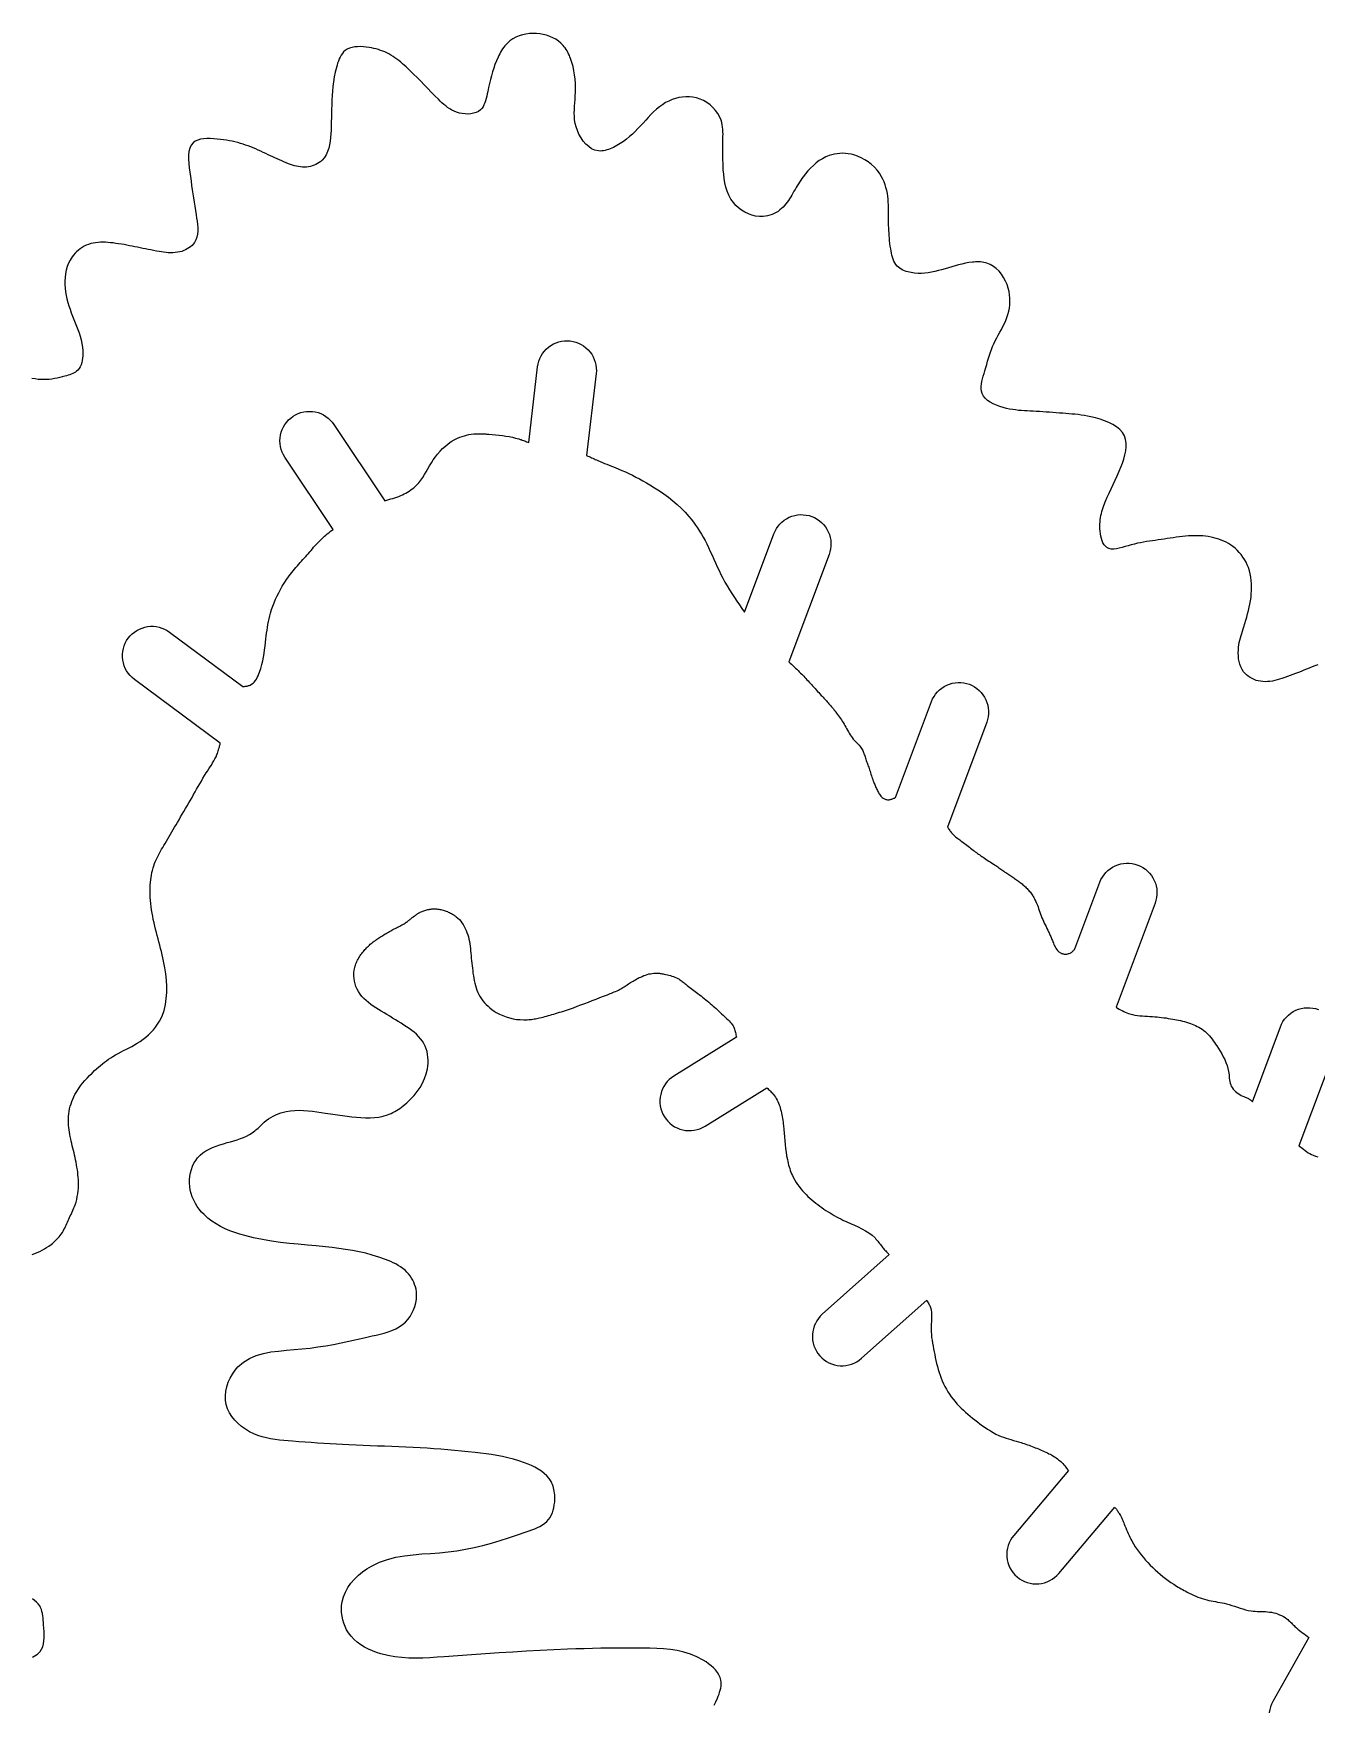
# Model space of a CAD drawing. Extents: x 0 to 940, y 0 to 559.
# Drawn here: x 697.2 to 827.8, y 191.8 to 361.9 of the extents above; entities that cross this region are included whole.
import ezdxf

# ---------------------------------------------------------------- set-up
doc = ezdxf.new("R2010")
doc.units = 0
doc.layers.add('CK_LEVEL_1', color=1, linetype='CONTINUOUS')

msp = doc.modelspace()

# ---------------------------------------------------------------- linework, layer by layer
at = {"layer": 'CK_LEVEL_1'}
for points in [[(827.93, 297.63), (827.64, 297.52), (827.35, 297.4), (827.06, 297.29), (826.77, 297.17), (826.5, 297.06), (826.22, 296.95), (825.95, 296.84), (825.67, 296.73), (825.4, 296.62), (825.12, 296.52), (824.84, 296.42), (824.56, 296.32), (824.27, 296.23), (824.03, 296.15), (823.79, 296.09), (823.55, 296.02), (823.31, 295.97), (823.06, 295.93), (822.81, 295.91), (822.57, 295.9), (822.32, 295.91), (822.08, 295.94), (821.86, 295.98), (821.65, 296.04), (821.44, 296.12), (821.23, 296.22), (821.04, 296.33), (820.85, 296.45), (820.68, 296.59), (820.53, 296.74), (820.38, 296.91), (820.22, 297.15), (820.1, 297.4), (819.99, 297.67), (819.92, 297.95), (819.87, 298.24), (819.84, 298.54), (819.83, 298.83), (819.84, 299.13), (819.87, 299.43), (819.9, 299.67), (819.94, 299.9), (819.99, 300.13), (820.05, 300.36), (820.11, 300.59), (820.18, 300.82), (820.25, 301.04), (820.32, 301.27), (820.39, 301.49), (820.49, 301.82), (820.59, 302.15), (820.69, 302.48), (820.78, 302.81), (820.87, 303.14), (820.95, 303.48), (821.02, 303.81), (821.08, 304.15), (821.13, 304.5), (821.16, 304.84), (821.18, 305.18), (821.19, 305.52), (821.18, 305.86), (821.16, 306.2), (821.12, 306.54), (821.05, 306.87), (820.97, 307.2), (820.86, 307.52), (820.75, 307.8), (820.62, 308.07), (820.47, 308.34), (820.31, 308.59), (820.13, 308.84), (819.94, 309.07), (819.73, 309.29), (819.51, 309.49), (819.27, 309.68), (819.05, 309.83), (818.83, 309.98), (818.59, 310.1), (818.35, 310.22), (818.1, 310.32), (817.85, 310.41), (817.59, 310.49), (817.33, 310.56), (817.07, 310.62), (816.78, 310.67), (816.49, 310.71), (816.21, 310.74), (815.92, 310.76), (815.63, 310.76), (815.34, 310.76), (815.05, 310.75), (814.75, 310.74), (814.46, 310.72), (814.15, 310.69), (813.84, 310.65), (813.52, 310.61), (813.21, 310.56), (812.9, 310.52), (812.59, 310.47), (812.28, 310.42), (811.98, 310.37), (811.68, 310.33), (811.38, 310.29), (811.09, 310.24), (810.79, 310.2), (810.49, 310.16), (810.19, 310.11), (809.89, 310.05), (809.58, 309.99), (809.26, 309.91), (808.93, 309.82), (808.63, 309.74), (808.32, 309.65), (808.02, 309.56), (807.72, 309.48), (807.42, 309.43), (807.15, 309.4), (806.89, 309.41), (806.65, 309.47), (806.44, 309.57), (806.3, 309.69), (806.17, 309.85), (806.06, 310.04), (805.97, 310.25), (805.9, 310.48), (805.84, 310.72), (805.8, 310.97), (805.77, 311.22), (805.75, 311.47), (805.74, 311.7), (805.75, 311.94), (805.76, 312.16), (805.79, 312.38), (805.82, 312.6), (805.85, 312.81), (805.9, 313.01), (805.95, 313.22), (806.01, 313.42), (806.15, 313.85), (806.31, 314.27), (806.49, 314.69), (806.68, 315.11), (806.89, 315.54), (807.09, 315.97), (807.3, 316.4), (807.52, 316.85), (807.72, 317.32), (807.89, 317.73), (808.05, 318.15), (808.19, 318.57), (808.3, 318.99), (808.39, 319.41), (808.43, 319.81), (808.42, 320.2), (808.36, 320.57), (808.25, 320.92), (808.05, 321.26), (807.78, 321.56), (807.45, 321.83), (807.07, 322.08), (806.66, 322.29), (806.22, 322.47), (805.76, 322.63), (805.29, 322.77), (804.83, 322.88), (804.5, 322.94), (804.17, 323), (803.85, 323.05), (803.53, 323.09), (803.21, 323.12), (802.9, 323.15), (802.59, 323.18), (802.27, 323.2), (801.96, 323.23), (801.62, 323.25), (801.29, 323.28), (800.95, 323.3), (800.61, 323.33), (800.28, 323.35), (799.94, 323.38), (799.6, 323.4), (799.27, 323.42), (798.94, 323.44), (798.64, 323.45), (798.35, 323.46), (798.06, 323.48), (797.76, 323.5), (797.47, 323.52), (797.17, 323.56), (796.87, 323.6), (796.56, 323.65), (796.24, 323.72), (795.9, 323.8), (795.55, 323.91), (795.21, 324.04), (794.88, 324.18), (794.58, 324.35), (794.31, 324.54), (794.07, 324.75), (793.89, 324.98), (793.75, 325.24), (793.69, 325.47), (793.66, 325.7), (793.66, 325.95), (793.69, 326.21), (793.74, 326.47), (793.8, 326.74), (793.87, 327.01), (793.95, 327.28), (794.03, 327.55), (794.13, 327.88), (794.22, 328.2), (794.31, 328.52), (794.41, 328.83), (794.5, 329.13), (794.6, 329.43), (794.71, 329.73), (794.82, 330.02), (794.95, 330.31), (795.09, 330.6), (795.24, 330.89), (795.4, 331.18), (795.56, 331.47), (795.72, 331.76), (795.88, 332.06), (796.02, 332.35), (796.16, 332.66), (796.28, 332.97), (796.39, 333.28), (796.47, 333.61), (796.53, 333.94), (796.57, 334.27), (796.59, 334.6), (796.59, 334.94), (796.55, 335.28), (796.5, 335.62), (796.42, 335.96), (796.29, 336.33), (796.13, 336.69), (795.94, 337.05), (795.72, 337.38), (795.48, 337.68), (795.2, 337.95), (794.91, 338.18), (794.59, 338.37), (794.25, 338.51), (794.09, 338.55), (793.93, 338.59), (793.77, 338.61), (793.6, 338.63), (793.44, 338.63), (793.27, 338.64), (793.1, 338.63), (792.93, 338.62), (792.77, 338.6), (792.41, 338.56), (792.05, 338.49), (791.7, 338.42), (791.35, 338.33), (791.01, 338.24), (790.67, 338.14), (790.32, 338.04), (789.98, 337.93), (789.63, 337.84), (789.3, 337.75), (788.96, 337.66), (788.62, 337.59), (788.28, 337.53), (787.94, 337.49), (787.59, 337.47), (787.24, 337.47), (786.89, 337.49), (786.54, 337.54), (786.36, 337.58), (786.19, 337.62), (786.01, 337.67), (785.84, 337.74), (785.68, 337.81), (785.52, 337.89), (785.37, 337.99), (785.24, 338.09), (785.12, 338.21), (784.99, 338.37), (784.88, 338.54), (784.78, 338.72), (784.7, 338.91), (784.63, 339.11), (784.58, 339.32), (784.53, 339.54), (784.49, 339.75), (784.45, 339.97), (784.41, 340.24), (784.37, 340.51), (784.34, 340.78), (784.32, 341.05), (784.29, 341.31), (784.28, 341.58), (784.26, 341.84), (784.25, 342.11), (784.24, 342.37), (784.24, 342.63), (784.24, 342.89), (784.24, 343.14), (784.24, 343.4), (784.24, 343.66), (784.24, 343.92), (784.24, 344.18), (784.23, 344.44), (784.21, 344.71), (784.19, 345.01), (784.15, 345.31), (784.11, 345.61), (784.05, 345.91), (783.97, 346.2), (783.89, 346.49), (783.78, 346.77), (783.66, 347.05), (783.53, 347.31), (783.31, 347.66), (783.07, 347.98), (782.79, 348.28), (782.49, 348.56), (782.17, 348.82), (781.82, 349.04), (781.46, 349.24), (781.08, 349.4), (780.69, 349.53), (780.42, 349.6), (780.13, 349.65), (779.85, 349.68), (779.57, 349.69), (779.28, 349.68), (779, 349.65), (778.72, 349.61), (778.45, 349.54), (778.19, 349.46), (777.84, 349.32), (777.5, 349.14), (777.18, 348.94), (776.87, 348.71), (776.58, 348.46), (776.3, 348.19), (776.03, 347.9), (775.78, 347.61), (775.55, 347.3), (775.42, 347.12), (775.29, 346.94), (775.17, 346.76), (775.05, 346.57), (774.93, 346.39), (774.82, 346.2), (774.71, 346.01), (774.6, 345.82), (774.48, 345.63), (774.38, 345.44), (774.27, 345.26), (774.15, 345.07), (774.04, 344.89), (773.92, 344.71), (773.79, 344.54), (773.65, 344.37), (773.51, 344.22), (773.35, 344.07), (773.18, 343.92), (772.99, 343.78), (772.79, 343.66), (772.58, 343.55), (772.37, 343.46), (772.15, 343.38), (771.92, 343.32), (771.69, 343.28), (771.46, 343.25), (771.08, 343.25), (770.7, 343.3), (770.32, 343.39), (769.96, 343.53), (769.61, 343.7), (769.28, 343.9), (768.97, 344.13), (768.69, 344.39), (768.44, 344.68), (768.19, 345.03), (767.98, 345.42), (767.81, 345.82), (767.68, 346.24), (767.58, 346.67), (767.51, 347.11), (767.45, 347.55), (767.41, 348), (767.39, 348.44), (767.38, 348.72), (767.37, 348.99), (767.36, 349.26), (767.36, 349.54), (767.35, 349.81), (767.35, 350.08), (767.36, 350.35), (767.36, 350.63), (767.36, 350.9), (767.37, 351.15), (767.37, 351.39), (767.38, 351.64), (767.37, 351.88), (767.36, 352.12), (767.33, 352.37), (767.3, 352.6), (767.25, 352.84), (767.18, 353.07), (767.03, 353.42), (766.84, 353.75), (766.61, 354.06), (766.35, 354.35), (766.06, 354.61), (765.74, 354.85), (765.4, 355.05), (765.04, 355.21), (764.67, 355.33), (764.32, 355.41), (763.96, 355.45), (763.6, 355.45), (763.24, 355.42), (762.88, 355.36), (762.53, 355.27), (762.19, 355.16), (761.85, 355.01), (761.54, 354.85), (761.21, 354.64), (760.9, 354.41), (760.6, 354.17), (760.32, 353.9), (760.04, 353.63), (759.77, 353.35), (759.51, 353.06), (759.25, 352.77), (758.99, 352.48), (758.71, 352.2), (758.44, 351.92), (758.16, 351.65), (757.86, 351.39), (757.56, 351.14), (757.25, 350.9), (756.92, 350.68), (756.58, 350.48), (756.22, 350.29), (756.05, 350.22), (755.89, 350.15), (755.71, 350.08), (755.54, 350.03), (755.37, 349.98), (755.2, 349.95), (755.03, 349.93), (754.86, 349.92), (754.69, 349.93), (754.34, 350.01), (754.01, 350.16), (753.71, 350.37), (753.42, 350.63), (753.16, 350.94), (752.93, 351.27), (752.72, 351.63), (752.56, 352.01), (752.43, 352.39), (752.34, 352.74), (752.28, 353.09), (752.25, 353.44), (752.24, 353.79), (752.25, 354.14), (752.27, 354.48), (752.29, 354.83), (752.32, 355.17), (752.34, 355.52), (752.36, 355.95), (752.36, 356.38), (752.35, 356.81), (752.32, 357.24), (752.27, 357.67), (752.21, 358.1), (752.12, 358.52), (752, 358.94), (751.86, 359.35), (751.8, 359.51), (751.74, 359.66), (751.66, 359.82), (751.59, 359.97), (751.5, 360.12), (751.41, 360.27), (751.32, 360.41), (751.22, 360.54), (751.11, 360.67), (750.88, 360.91), (750.63, 361.12), (750.35, 361.3), (750.06, 361.46), (749.75, 361.59), (749.43, 361.7), (749.09, 361.79), (748.75, 361.85), (748.41, 361.88), (748.04, 361.89), (747.68, 361.87), (747.31, 361.82), (746.96, 361.75), (746.62, 361.64), (746.29, 361.5), (745.98, 361.33), (745.69, 361.14), (745.43, 360.91), (745.3, 360.78), (745.17, 360.63), (745.06, 360.48), (744.94, 360.32), (744.84, 360.15), (744.74, 359.98), (744.65, 359.81), (744.56, 359.64), (744.48, 359.46), (744.32, 359.09), (744.17, 358.72), (744.04, 358.35), (743.92, 357.97), (743.81, 357.59), (743.71, 357.2), (743.61, 356.8), (743.52, 356.39), (743.43, 355.97), (743.39, 355.73), (743.34, 355.5), (743.28, 355.26), (743.22, 355.04), (743.14, 354.82), (743.05, 354.61), (742.95, 354.42), (742.83, 354.25), (742.68, 354.1), (742.48, 353.95), (742.24, 353.84), (741.98, 353.76), (741.71, 353.71), (741.42, 353.69), (741.12, 353.7), (740.83, 353.73), (740.54, 353.79), (740.26, 353.88), (740.02, 353.97), (739.78, 354.09), (739.56, 354.22), (739.35, 354.36), (739.15, 354.51), (738.96, 354.67), (738.77, 354.84), (738.59, 355.01), (738.41, 355.19), (738.04, 355.55), (737.68, 355.92), (737.32, 356.29), (736.97, 356.66), (736.61, 357.03), (736.24, 357.4), (735.88, 357.76), (735.5, 358.12), (735.12, 358.48), (734.94, 358.65), (734.75, 358.81), (734.57, 358.97), (734.38, 359.12), (734.18, 359.27), (733.99, 359.42), (733.79, 359.55), (733.58, 359.68), (733.38, 359.8), (733.17, 359.91), (732.96, 360.01), (732.75, 360.09), (732.53, 360.17), (732.3, 360.25), (732.08, 360.31), (731.84, 360.37), (731.6, 360.42), (731.36, 360.46), (731.06, 360.5), (730.77, 360.53), (730.47, 360.55), (730.18, 360.54), (729.89, 360.52), (729.62, 360.47), (729.36, 360.39), (729.13, 360.28), (728.91, 360.14), (728.76, 360.01), (728.63, 359.85), (728.51, 359.68), (728.41, 359.49), (728.31, 359.29), (728.23, 359.08), (728.15, 358.87), (728.09, 358.65), (728.02, 358.43), (727.91, 357.94), (727.81, 357.46), (727.73, 356.98), (727.67, 356.5), (727.63, 356.03), (727.59, 355.56), (727.57, 355.09), (727.55, 354.63), (727.54, 354.16), (727.53, 353.93), (727.53, 353.7), (727.52, 353.47), (727.52, 353.24), (727.51, 353), (727.5, 352.77), (727.5, 352.53), (727.49, 352.29), (727.48, 352.05), (727.46, 351.67), (727.43, 351.3), (727.38, 350.92), (727.32, 350.56), (727.24, 350.2), (727.13, 349.86), (726.98, 349.55), (726.8, 349.25), (726.58, 348.99), (726.43, 348.86), (726.28, 348.75), (726.11, 348.64), (725.94, 348.55), (725.76, 348.47), (725.57, 348.4), (725.38, 348.35), (725.18, 348.31), (724.99, 348.28), (724.78, 348.27), (724.57, 348.28), (724.37, 348.3), (724.16, 348.33), (723.96, 348.38), (723.75, 348.43), (723.55, 348.49), (723.36, 348.56), (723.16, 348.63), (722.92, 348.72), (722.69, 348.82), (722.46, 348.91), (722.23, 349.02), (722, 349.12), (721.77, 349.22), (721.55, 349.33), (721.32, 349.44), (721.09, 349.54), (720.84, 349.66), (720.58, 349.78), (720.33, 349.9), (720.07, 350.02), (719.81, 350.13), (719.56, 350.24), (719.3, 350.34), (719.04, 350.44), (718.78, 350.53), (718.52, 350.62), (718.25, 350.7), (717.98, 350.78), (717.7, 350.85), (717.42, 350.91), (717.14, 350.96), (716.85, 351.02), (716.55, 351.06), (716.24, 351.1), (715.89, 351.14), (715.54, 351.17), (715.19, 351.19), (714.84, 351.19), (714.51, 351.17), (714.2, 351.12), (713.92, 351.04), (713.66, 350.92), (713.45, 350.77), (713.25, 350.52), (713.11, 350.22), (713.02, 349.87), (712.98, 349.49), (712.97, 349.08), (712.99, 348.65), (713.04, 348.21), (713.09, 347.77), (713.16, 347.34), (713.23, 346.87), (713.29, 346.42), (713.36, 345.98), (713.42, 345.56), (713.49, 345.14), (713.55, 344.72), (713.62, 344.3), (713.68, 343.87), (713.75, 343.43), (713.8, 343.1), (713.85, 342.77), (713.89, 342.43), (713.91, 342.1), (713.91, 341.77), (713.88, 341.46), (713.82, 341.16), (713.72, 340.87), (713.58, 340.61), (713.46, 340.45), (713.33, 340.31), (713.18, 340.18), (713.02, 340.06), (712.85, 339.96), (712.67, 339.86), (712.48, 339.78), (712.29, 339.71), (712.09, 339.65), (711.86, 339.61), (711.62, 339.58), (711.39, 339.56), (711.15, 339.56), (710.91, 339.57), (710.68, 339.59), (710.44, 339.62), (710.21, 339.65), (709.97, 339.68), (709.7, 339.74), (709.42, 339.79), (709.15, 339.85), (708.88, 339.9), (708.6, 339.95), (708.33, 340.01), (708.06, 340.06), (707.78, 340.12), (707.51, 340.17), (707.24, 340.23), (706.96, 340.28), (706.69, 340.34), (706.41, 340.39), (706.14, 340.44), (705.86, 340.48), (705.58, 340.52), (705.3, 340.56), (705.02, 340.59), (704.76, 340.61), (704.51, 340.63), (704.26, 340.64), (704.01, 340.64), (703.76, 340.62), (703.51, 340.59), (703.26, 340.55), (703.02, 340.5), (702.78, 340.42), (702.57, 340.33), (702.35, 340.23), (702.15, 340.11), (701.95, 339.98), (701.76, 339.83), (701.58, 339.67), (701.42, 339.51), (701.26, 339.32), (701.12, 339.14), (700.92, 338.82), (700.76, 338.5), (700.63, 338.15), (700.53, 337.8), (700.46, 337.43), (700.41, 337.06), (700.39, 336.69), (700.39, 336.32), (700.42, 335.95), (700.46, 335.58), (700.52, 335.22), (700.6, 334.86), (700.69, 334.5), (700.8, 334.15), (700.91, 333.81), (701.03, 333.46), (701.16, 333.12), (701.3, 332.78), (701.43, 332.44), (701.57, 332.1), (701.7, 331.76), (701.83, 331.41), (701.94, 331.06), (702.04, 330.7), (702.12, 330.33), (702.17, 329.96), (702.21, 329.57), (702.22, 329.33), (702.21, 329.09), (702.19, 328.84), (702.16, 328.61), (702.11, 328.38), (702.04, 328.16), (701.95, 327.96), (701.83, 327.78), (701.7, 327.62), (701.58, 327.51), (701.46, 327.42), (701.33, 327.34), (701.18, 327.27), (701.03, 327.2), (700.88, 327.14), (700.72, 327.09), (700.56, 327.04), (700.39, 327), (700.12, 326.93), (699.86, 326.86), (699.59, 326.8), (699.33, 326.75), (699.06, 326.71), (698.8, 326.68), (698.54, 326.66), (698.27, 326.65), (698.01, 326.66), (697.68, 326.68), (697.35, 326.72), (697.01, 326.77)], [(829.75, 258.67), (826.01, 248.67), (826.16, 248.54), (826.32, 248.42), (826.47, 248.3), (826.63, 248.18), (826.79, 248.07), (826.96, 247.96), (827.12, 247.86), (827.29, 247.77), (827.47, 247.69), (827.7, 247.6), (827.94, 247.52)], [(697.08, 196.6), (697.26, 196.7), (697.43, 196.81), (697.59, 196.92), (697.74, 197.05), (697.86, 197.18), (698.02, 197.42), (698.13, 197.67), (698.21, 197.96), (698.25, 198.26), (698.28, 198.57), (698.28, 198.9), (698.27, 199.23), (698.25, 199.56), (698.22, 199.9), (698.21, 200.14), (698.19, 200.37), (698.17, 200.6), (698.14, 200.83), (698.1, 201.04), (698.05, 201.25), (697.99, 201.46), (697.91, 201.65), (697.82, 201.83), (697.67, 202.03), (697.5, 202.22), (697.3, 202.39), (697.09, 202.54)]]:
    msp.add_lwpolyline(points, dxfattribs=at)
for points in [[(697.07, 237.6), (697.32, 237.69), (697.57, 237.79), (697.82, 237.91), (698.06, 238.03), (698.3, 238.16), (698.53, 238.3), (698.76, 238.45), (698.98, 238.61), (699.13, 238.73), (699.27, 238.85), (699.41, 238.98), (699.54, 239.11), (699.67, 239.25), (699.8, 239.39), (699.91, 239.53), (700.02, 239.68), (700.13, 239.84), (700.21, 239.98), (700.29, 240.13), (700.37, 240.28), (700.44, 240.43), (700.51, 240.58), (700.58, 240.74), (700.65, 240.89), (700.72, 241.05), (700.78, 241.2), (700.86, 241.36), (700.94, 241.52), (701.01, 241.68), (701.09, 241.84), (701.17, 242), (701.24, 242.17), (701.31, 242.33), (701.37, 242.49), (701.44, 242.66), (701.52, 242.93), (701.6, 243.21), (701.65, 243.49), (701.7, 243.77), (701.73, 244.06), (701.76, 244.34), (701.77, 244.63), (701.77, 244.92), (701.76, 245.21), (701.74, 245.47), (701.72, 245.72), (701.7, 245.97), (701.66, 246.23), (701.62, 246.48), (701.58, 246.73), (701.53, 246.98), (701.48, 247.23), (701.43, 247.48), (701.37, 247.71), (701.32, 247.95), (701.26, 248.18), (701.2, 248.41), (701.14, 248.65), (701.08, 248.88), (701.03, 249.12), (700.98, 249.35), (700.93, 249.59), (700.88, 249.82), (700.84, 250.05), (700.81, 250.28), (700.78, 250.51), (700.76, 250.74), (700.74, 250.98), (700.74, 251.21), (700.74, 251.44), (700.75, 251.68), (700.78, 251.93), (700.82, 252.18), (700.87, 252.43), (700.94, 252.68), (701.01, 252.93), (701.1, 253.17), (701.19, 253.41), (701.3, 253.64), (701.41, 253.87), (701.59, 254.18), (701.77, 254.47), (701.98, 254.76), (702.19, 255.03), (702.42, 255.3), (702.65, 255.56), (702.9, 255.82), (703.15, 256.06), (703.41, 256.31), (703.6, 256.48), (703.8, 256.66), (704, 256.83), (704.21, 257), (704.42, 257.16), (704.63, 257.32), (704.84, 257.47), (705.06, 257.62), (705.28, 257.76), (705.55, 257.91), (705.82, 258.06), (706.1, 258.21), (706.37, 258.35), (706.65, 258.49), (706.93, 258.63), (707.21, 258.78), (707.48, 258.93), (707.75, 259.1), (708.05, 259.29), (708.35, 259.5), (708.63, 259.72), (708.9, 259.96), (709.16, 260.21), (709.4, 260.47), (709.62, 260.74), (709.83, 261.03), (710.01, 261.33), (710.28, 261.87), (710.48, 262.43), (710.62, 263.03), (710.71, 263.64), (710.76, 264.26), (710.76, 264.89), (710.72, 265.52), (710.66, 266.15), (710.56, 266.77), (710.5, 267.11), (710.44, 267.44), (710.36, 267.78), (710.29, 268.11), (710.21, 268.43), (710.12, 268.76), (710.04, 269.08), (709.95, 269.41), (709.87, 269.73), (709.78, 270.06), (709.7, 270.38), (709.62, 270.71), (709.54, 271.03), (709.46, 271.36), (709.39, 271.69), (709.33, 272.02), (709.26, 272.35), (709.21, 272.68), (709.17, 272.99), (709.13, 273.31), (709.1, 273.62), (709.08, 273.93), (709.06, 274.24), (709.06, 274.56), (709.06, 274.87), (709.08, 275.18), (709.1, 275.5), (709.13, 275.74), (709.16, 275.98), (709.2, 276.22), (709.25, 276.47), (709.31, 276.7), (709.37, 276.94), (709.44, 277.17), (709.52, 277.4), (709.61, 277.63), (709.7, 277.84), (709.8, 278.04), (709.9, 278.24), (710.01, 278.44), (710.12, 278.64), (710.23, 278.84), (710.35, 279.03), (710.47, 279.23), (710.59, 279.42), (710.73, 279.66), (710.87, 279.9), (711.01, 280.13), (711.15, 280.37), (711.29, 280.61), (711.42, 280.85), (711.56, 281.08), (711.7, 281.32), (711.84, 281.56), (712.01, 281.85), (712.17, 282.13), (712.34, 282.42), (712.51, 282.7), (712.67, 282.99), (712.84, 283.27), (713.01, 283.56), (713.17, 283.84), (713.34, 284.13), (713.49, 284.41), (713.65, 284.69), (713.8, 284.96), (713.96, 285.24), (714.12, 285.52), (714.28, 285.79), (714.44, 286.07), (714.61, 286.34), (714.78, 286.61), (714.91, 286.81), (715.04, 287.02), (715.17, 287.22), (715.3, 287.42), (715.43, 287.63), (715.55, 287.84), (715.66, 288.05), (715.77, 288.26), (715.86, 288.48), (715.91, 288.61), (715.96, 288.73), (716, 288.86), (716.04, 288.98), (716.07, 289.11), (716.11, 289.24), (716.14, 289.37), (716.18, 289.5), (716.21, 289.63), (707.46, 296.13, -0.414214), (706.84, 300.33, -0.414214), (711.04, 300.95), (718.49, 295.41), (718.58, 295.42), (718.67, 295.43), (718.75, 295.44), (718.84, 295.45), (718.93, 295.46), (719.01, 295.48), (719.09, 295.5), (719.17, 295.53), (719.25, 295.56), (719.4, 295.64), (719.54, 295.75), (719.66, 295.87), (719.78, 296.02), (719.88, 296.17), (719.97, 296.34), (720.06, 296.51), (720.13, 296.69), (720.2, 296.88), (720.34, 297.26), (720.44, 297.64), (720.53, 298.02), (720.61, 298.39), (720.67, 298.77), (720.72, 299.14), (720.76, 299.51), (720.81, 299.89), (720.85, 300.26), (720.89, 300.55), (720.92, 300.85), (720.97, 301.14), (721.01, 301.43), (721.06, 301.73), (721.12, 302.02), (721.18, 302.31), (721.25, 302.6), (721.33, 302.89), (721.43, 303.24), (721.56, 303.6), (721.69, 303.94), (721.83, 304.29), (721.99, 304.63), (722.15, 304.96), (722.33, 305.29), (722.52, 305.61), (722.71, 305.93), (722.83, 306.12), (722.96, 306.3), (723.09, 306.49), (723.22, 306.67), (723.35, 306.85), (723.49, 307.02), (723.63, 307.2), (723.77, 307.37), (723.91, 307.54), (724.05, 307.7), (724.19, 307.86), (724.33, 308.02), (724.47, 308.18), (724.61, 308.33), (724.76, 308.49), (724.9, 308.65), (725.04, 308.8), (725.18, 308.96), (725.31, 309.12), (725.45, 309.27), (725.58, 309.42), (725.71, 309.58), (725.84, 309.73), (725.98, 309.88), (726.12, 310.03), (726.26, 310.18), (726.4, 310.32), (726.53, 310.45), (726.67, 310.58), (726.81, 310.7), (726.95, 310.82), (727.09, 310.94), (727.24, 311.06), (727.39, 311.18), (727.53, 311.29), (727.68, 311.41), (722.79, 318.75, -0.414214), (723.62, 322.92, -0.414214), (727.78, 322.08), (732.95, 314.33), (733.16, 314.38), (733.36, 314.44), (733.57, 314.5), (733.77, 314.56), (733.97, 314.63), (734.17, 314.7), (734.37, 314.77), (734.57, 314.85), (734.77, 314.94), (734.94, 315.02), (735.11, 315.11), (735.28, 315.21), (735.44, 315.31), (735.6, 315.42), (735.75, 315.53), (735.9, 315.65), (736.04, 315.78), (736.18, 315.91), (736.41, 316.15), (736.62, 316.42), (736.81, 316.7), (736.99, 316.98), (737.17, 317.28), (737.34, 317.58), (737.51, 317.87), (737.69, 318.17), (737.88, 318.47), (738.1, 318.78), (738.33, 319.08), (738.58, 319.36), (738.84, 319.64), (739.12, 319.89), (739.41, 320.13), (739.71, 320.34), (740.03, 320.53), (740.37, 320.7), (740.59, 320.79), (740.82, 320.87), (741.05, 320.94), (741.28, 321), (741.52, 321.05), (741.76, 321.09), (742, 321.12), (742.24, 321.14), (742.48, 321.14), (742.6, 321.14), (742.72, 321.14), (742.84, 321.14), (742.95, 321.13), (743.07, 321.12), (743.19, 321.12), (743.31, 321.11), (743.43, 321.1), (743.54, 321.09), (743.89, 321.06), (744.23, 321.03), (744.58, 320.99), (744.92, 320.95), (745.26, 320.91), (745.6, 320.85), (745.94, 320.78), (746.27, 320.7), (746.61, 320.61), (746.72, 320.57), (746.83, 320.54), (746.94, 320.5), (747.06, 320.46), (747.17, 320.41), (747.28, 320.37), (747.39, 320.33), (747.5, 320.28), (747.61, 320.24), (748.5, 327.95, -0.414214), (751.83, 330.59, -0.414214), (754.47, 327.26), (753.5, 318.93), (753.63, 318.87), (753.75, 318.81), (753.88, 318.75), (754.01, 318.69), (754.13, 318.64), (754.26, 318.58), (754.38, 318.52), (754.51, 318.47), (754.64, 318.41), (754.87, 318.31), (755.1, 318.22), (755.32, 318.13), (755.55, 318.03), (755.79, 317.94), (756.02, 317.85), (756.25, 317.76), (756.48, 317.66), (756.7, 317.57), (757.07, 317.41), (757.44, 317.25), (757.8, 317.08), (758.16, 316.91), (758.52, 316.73), (758.88, 316.54), (759.23, 316.35), (759.58, 316.15), (759.93, 315.95), (760.42, 315.65), (760.9, 315.33), (761.37, 315.01), (761.83, 314.67), (762.28, 314.31), (762.71, 313.94), (763.13, 313.55), (763.53, 313.15), (763.9, 312.72), (764.14, 312.44), (764.37, 312.15), (764.58, 311.85), (764.79, 311.55), (764.99, 311.24), (765.19, 310.92), (765.37, 310.6), (765.55, 310.28), (765.72, 309.95), (765.91, 309.56), (766.09, 309.17), (766.27, 308.78), (766.45, 308.39), (766.62, 308), (766.8, 307.6), (766.98, 307.21), (767.17, 306.83), (767.36, 306.45), (767.58, 306.05), (767.81, 305.65), (768.04, 305.26), (768.29, 304.87), (768.54, 304.49), (768.79, 304.11), (769.05, 303.73), (769.31, 303.36), (769.58, 302.98), (772.56, 310.95, -0.414214), (776.42, 312.72, -0.414214), (778.18, 308.85), (774.09, 297.92), (774.23, 297.79), (774.36, 297.67), (774.49, 297.54), (774.63, 297.42), (774.76, 297.29), (774.89, 297.17), (775.02, 297.04), (775.15, 296.91), (775.28, 296.78), (775.39, 296.67), (775.5, 296.56), (775.61, 296.45), (775.72, 296.33), (775.82, 296.22), (775.93, 296.1), (776.04, 295.99), (776.14, 295.87), (776.25, 295.76), (776.38, 295.62), (776.5, 295.48), (776.63, 295.34), (776.75, 295.2), (776.88, 295.06), (777, 294.92), (777.13, 294.79), (777.25, 294.65), (777.38, 294.51), (777.47, 294.42), (777.56, 294.32), (777.65, 294.23), (777.73, 294.13), (777.82, 294.04), (777.91, 293.94), (778, 293.84), (778.09, 293.75), (778.17, 293.65), (778.26, 293.55), (778.35, 293.45), (778.44, 293.34), (778.53, 293.24), (778.62, 293.13), (778.7, 293.02), (778.79, 292.92), (778.87, 292.81), (778.95, 292.7), (779.05, 292.57), (779.15, 292.43), (779.25, 292.29), (779.34, 292.16), (779.43, 292.02), (779.52, 291.88), (779.61, 291.74), (779.7, 291.59), (779.78, 291.45), (779.87, 291.29), (779.96, 291.13), (780.05, 290.97), (780.14, 290.81), (780.23, 290.66), (780.32, 290.5), (780.42, 290.35), (780.53, 290.21), (780.64, 290.06), (780.74, 289.96), (780.84, 289.85), (780.94, 289.75), (781.04, 289.64), (781.14, 289.54), (781.24, 289.43), (781.33, 289.32), (781.42, 289.21), (781.49, 289.1), (781.55, 289), (781.6, 288.89), (781.65, 288.79), (781.69, 288.68), (781.73, 288.57), (781.77, 288.46), (781.81, 288.35), (781.84, 288.24), (781.88, 288.13), (781.92, 288.01), (781.96, 287.89), (782, 287.78), (782.04, 287.66), (782.09, 287.54), (782.13, 287.43), (782.17, 287.31), (782.21, 287.19), (782.25, 287.07), (782.3, 286.93), (782.35, 286.78), (782.4, 286.63), (782.44, 286.48), (782.49, 286.33), (782.54, 286.18), (782.59, 286.04), (782.64, 285.89), (782.69, 285.74), (782.73, 285.64), (782.77, 285.54), (782.82, 285.44), (782.86, 285.34), (782.91, 285.24), (782.95, 285.13), (783, 285.03), (783.05, 284.93), (783.1, 284.83), (783.15, 284.73), (783.2, 284.63), (783.25, 284.53), (783.31, 284.44), (783.37, 284.34), (783.44, 284.26), (783.51, 284.18), (783.59, 284.11), (783.68, 284.04), (783.74, 284.01), (783.82, 283.97), (783.89, 283.94), (783.97, 283.92), (784.04, 283.9), (784.12, 283.89), (784.2, 283.89), (784.28, 283.89), (784.36, 283.9), (784.43, 283.91), (784.5, 283.93), (784.57, 283.95), (784.63, 283.97), (784.7, 284), (784.76, 284.03), (784.83, 284.06), (784.89, 284.1), (784.95, 284.13), (788.6, 293.87, -0.414214), (792.46, 295.64, -0.414214), (794.22, 291.77), (790.23, 281.11), (790.29, 281.02), (790.35, 280.94), (790.4, 280.86), (790.46, 280.77), (790.52, 280.69), (790.58, 280.61), (790.64, 280.53), (790.71, 280.46), (790.77, 280.38), (790.87, 280.29), (790.96, 280.2), (791.06, 280.11), (791.16, 280.03), (791.27, 279.95), (791.37, 279.87), (791.48, 279.79), (791.59, 279.71), (791.7, 279.63), (791.83, 279.54), (791.96, 279.44), (792.08, 279.35), (792.21, 279.25), (792.34, 279.16), (792.46, 279.06), (792.59, 278.96), (792.72, 278.87), (792.84, 278.77), (792.95, 278.68), (793.06, 278.6), (793.17, 278.52), (793.28, 278.43), (793.39, 278.35), (793.51, 278.27), (793.62, 278.18), (793.73, 278.1), (793.85, 278.03), (793.99, 277.93), (794.14, 277.83), (794.28, 277.74), (794.43, 277.65), (794.58, 277.55), (794.72, 277.46), (794.87, 277.37), (795.02, 277.27), (795.16, 277.18), (795.26, 277.11), (795.36, 277.04), (795.46, 276.96), (795.56, 276.89), (795.66, 276.82), (795.76, 276.75), (795.86, 276.68), (795.97, 276.61), (796.07, 276.53), (796.17, 276.47), (796.27, 276.4), (796.37, 276.33), (796.47, 276.27), (796.57, 276.2), (796.67, 276.13), (796.77, 276.07), (796.87, 276), (796.97, 275.94), (797.07, 275.87), (797.16, 275.8), (797.26, 275.74), (797.36, 275.67), (797.45, 275.6), (797.54, 275.53), (797.64, 275.46), (797.73, 275.38), (797.82, 275.31), (797.91, 275.24), (798, 275.16), (798.08, 275.09), (798.17, 275.01), (798.25, 274.93), (798.33, 274.85), (798.41, 274.76), (798.49, 274.68), (798.56, 274.59), (798.64, 274.5), (798.71, 274.41), (798.78, 274.31), (798.84, 274.22), (798.91, 274.12), (798.97, 274.02), (799.03, 273.92), (799.09, 273.81), (799.14, 273.71), (799.23, 273.53), (799.3, 273.36), (799.38, 273.17), (799.45, 272.99), (799.51, 272.81), (799.58, 272.62), (799.64, 272.44), (799.71, 272.25), (799.78, 272.07), (799.85, 271.88), (799.93, 271.7), (800.01, 271.51), (800.09, 271.33), (800.17, 271.15), (800.26, 270.97), (800.35, 270.79), (800.43, 270.61), (800.52, 270.43), (800.57, 270.34), (800.61, 270.24), (800.65, 270.15), (800.7, 270.06), (800.74, 269.96), (800.79, 269.87), (800.83, 269.77), (800.87, 269.67), (800.91, 269.57), (800.96, 269.44), (801.01, 269.3), (801.07, 269.16), (801.13, 269.03), (801.19, 268.9), (801.26, 268.77), (801.33, 268.66), (801.42, 268.55), (801.52, 268.45), (801.57, 268.41), (801.62, 268.37), (801.68, 268.34), (801.73, 268.3), (801.79, 268.28), (801.85, 268.25), (801.91, 268.23), (801.98, 268.21), (802.04, 268.2), (802.12, 268.18), (802.21, 268.18), (802.3, 268.18), (802.38, 268.18), (802.47, 268.2), (802.55, 268.22), (802.63, 268.24), (802.71, 268.28), (802.78, 268.31), (802.83, 268.35), (802.88, 268.38), (802.93, 268.42), (802.98, 268.47), (803.03, 268.51), (803.07, 268.56), (803.12, 268.6), (803.16, 268.65), (803.21, 268.7), (805.74, 275.48, -0.414214), (809.6, 277.24, -0.414214), (811.36, 273.37), (807.39, 262.76), (807.55, 262.67), (807.7, 262.58), (807.86, 262.5), (808.01, 262.42), (808.17, 262.34), (808.33, 262.27), (808.49, 262.2), (808.65, 262.14), (808.81, 262.09), (809.06, 262.02), (809.3, 261.97), (809.56, 261.93), (809.81, 261.9), (810.07, 261.88), (810.32, 261.86), (810.58, 261.84), (810.84, 261.83), (811.1, 261.82), (811.33, 261.8), (811.56, 261.78), (811.79, 261.75), (812.02, 261.73), (812.25, 261.7), (812.48, 261.67), (812.7, 261.63), (812.93, 261.6), (813.16, 261.56), (813.36, 261.53), (813.56, 261.49), (813.76, 261.45), (813.96, 261.4), (814.16, 261.36), (814.36, 261.31), (814.56, 261.25), (814.76, 261.19), (814.96, 261.12), (815.14, 261.05), (815.32, 260.98), (815.49, 260.9), (815.66, 260.82), (815.83, 260.72), (816, 260.62), (816.16, 260.52), (816.31, 260.41), (816.46, 260.29), (816.61, 260.15), (816.76, 260), (816.9, 259.85), (817.03, 259.69), (817.16, 259.53), (817.28, 259.36), (817.4, 259.19), (817.52, 259.02), (817.64, 258.84), (817.82, 258.57), (817.99, 258.29), (818.16, 258.01), (818.31, 257.72), (818.45, 257.43), (818.58, 257.14), (818.69, 256.83), (818.78, 256.52), (818.84, 256.21), (818.87, 256.04), (818.89, 255.87), (818.9, 255.7), (818.92, 255.53), (818.95, 255.36), (818.97, 255.2), (819.01, 255.04), (819.06, 254.88), (819.12, 254.73), (819.21, 254.58), (819.3, 254.44), (819.42, 254.31), (819.54, 254.19), (819.68, 254.07), (819.83, 253.97), (819.98, 253.87), (820.14, 253.78), (820.3, 253.71), (820.39, 253.67), (820.47, 253.64), (820.55, 253.6), (820.64, 253.57), (820.72, 253.54), (820.8, 253.5), (820.87, 253.46), (820.95, 253.42), (821.02, 253.37), (821.05, 253.35), (821.08, 253.33), (821.11, 253.3), (821.14, 253.28), (821.17, 253.26), (821.19, 253.23), (821.22, 253.21), (821.25, 253.18), (821.28, 253.15), (824.12, 260.77, -0.414214), (827.99, 262.53, -0.414214)], [(766.47, 191.73), (766.65, 192.07), (766.81, 192.43), (766.9, 192.63), (766.98, 192.84), (767.04, 193.05), (767.1, 193.25), (767.15, 193.46), (767.18, 193.67), (767.2, 193.87), (767.19, 194.07), (767.17, 194.27), (767.09, 194.54), (766.97, 194.81), (766.82, 195.06), (766.63, 195.3), (766.41, 195.52), (766.17, 195.74), (765.92, 195.94), (765.65, 196.12), (765.37, 196.29), (764.72, 196.63), (764.06, 196.9), (763.39, 197.11), (762.71, 197.27), (762.02, 197.37), (761.33, 197.45), (760.63, 197.49), (759.94, 197.51), (759.24, 197.52), (758.38, 197.53), (757.52, 197.53), (756.67, 197.53), (755.81, 197.52), (754.96, 197.51), (754.11, 197.49), (753.25, 197.47), (752.4, 197.45), (751.55, 197.42), (750.16, 197.36), (748.77, 197.29), (747.37, 197.21), (745.98, 197.13), (744.58, 197.04), (743.19, 196.94), (741.79, 196.84), (740.39, 196.74), (738.99, 196.64), (738.27, 196.59), (737.55, 196.54), (736.83, 196.51), (736.11, 196.5), (735.4, 196.52), (734.68, 196.56), (733.97, 196.65), (733.26, 196.78), (732.55, 196.95), (732.12, 197.09), (731.7, 197.25), (731.29, 197.43), (730.89, 197.64), (730.51, 197.87), (730.15, 198.13), (729.82, 198.42), (729.52, 198.73), (729.26, 199.08), (729.07, 199.39), (728.91, 199.72), (728.78, 200.06), (728.67, 200.41), (728.6, 200.77), (728.56, 201.14), (728.54, 201.5), (728.56, 201.87), (728.61, 202.23), (728.75, 202.74), (728.95, 203.23), (729.2, 203.7), (729.51, 204.14), (729.87, 204.55), (730.26, 204.94), (730.68, 205.29), (731.13, 205.6), (731.6, 205.88), (732.41, 206.27), (733.24, 206.56), (734.09, 206.77), (734.96, 206.93), (735.85, 207.03), (736.73, 207.11), (737.62, 207.17), (738.51, 207.24), (739.39, 207.32), (740.29, 207.44), (741.17, 207.59), (742.05, 207.77), (742.93, 207.98), (743.8, 208.22), (744.68, 208.47), (745.56, 208.75), (746.45, 209.05), (747.36, 209.36), (747.64, 209.46), (747.93, 209.56), (748.21, 209.67), (748.48, 209.79), (748.75, 209.92), (749, 210.07), (749.23, 210.23), (749.44, 210.41), (749.62, 210.62), (749.78, 210.83), (749.9, 211.05), (750.01, 211.3), (750.1, 211.56), (750.17, 211.82), (750.21, 212.1), (750.25, 212.38), (750.26, 212.66), (750.26, 212.94), (750.25, 213.13), (750.23, 213.31), (750.2, 213.49), (750.17, 213.67), (750.13, 213.84), (750.08, 214.01), (750.02, 214.17), (749.95, 214.33), (749.88, 214.49), (749.68, 214.79), (749.45, 215.06), (749.19, 215.31), (748.89, 215.54), (748.57, 215.75), (748.24, 215.93), (747.89, 216.1), (747.53, 216.26), (747.16, 216.4), (746.6, 216.59), (746.04, 216.76), (745.49, 216.91), (744.93, 217.03), (744.37, 217.14), (743.82, 217.23), (743.26, 217.31), (742.7, 217.38), (742.14, 217.45), (741.45, 217.52), (740.75, 217.59), (740.05, 217.65), (739.36, 217.71), (738.65, 217.77), (737.95, 217.82), (737.25, 217.87), (736.54, 217.91), (735.84, 217.95), (735.11, 217.98), (734.39, 218.01), (733.66, 218.04), (732.93, 218.07), (732.21, 218.1), (731.48, 218.12), (730.75, 218.15), (730.03, 218.18), (729.3, 218.22), (728.66, 218.25), (728.03, 218.28), (727.39, 218.32), (726.75, 218.36), (726.11, 218.4), (725.47, 218.45), (724.83, 218.49), (724.2, 218.54), (723.56, 218.58), (723.11, 218.62), (722.66, 218.65), (722.22, 218.7), (721.78, 218.76), (721.33, 218.83), (720.9, 218.92), (720.46, 219.04), (720.03, 219.18), (719.61, 219.35), (719.18, 219.56), (718.77, 219.81), (718.38, 220.09), (718.01, 220.39), (717.68, 220.73), (717.39, 221.09), (717.14, 221.47), (716.94, 221.88), (716.81, 222.31), (716.74, 222.76), (716.73, 223.22), (716.77, 223.68), (716.87, 224.14), (717.02, 224.59), (717.21, 225.02), (717.44, 225.43), (717.71, 225.81), (718, 226.16), (718.56, 226.64), (719.19, 227.02), (719.87, 227.31), (720.6, 227.52), (721.36, 227.67), (722.14, 227.77), (722.93, 227.85), (723.73, 227.91), (724.52, 227.98), (725.34, 228.07), (726.15, 228.18), (726.94, 228.31), (727.73, 228.45), (728.51, 228.6), (729.28, 228.77), (730.07, 228.94), (730.85, 229.12), (731.66, 229.3), (732.07, 229.4), (732.48, 229.49), (732.89, 229.6), (733.29, 229.73), (733.68, 229.87), (734.06, 230.03), (734.41, 230.23), (734.75, 230.46), (735.06, 230.72), (735.31, 230.99), (735.53, 231.29), (735.72, 231.61), (735.89, 231.95), (736.02, 232.31), (736.12, 232.68), (736.17, 233.06), (736.19, 233.43), (736.17, 233.81), (736.13, 234.06), (736.07, 234.3), (735.99, 234.54), (735.9, 234.77), (735.79, 234.99), (735.67, 235.2), (735.53, 235.41), (735.38, 235.61), (735.21, 235.79), (735.01, 235.99), (734.79, 236.17), (734.56, 236.34), (734.32, 236.49), (734.07, 236.63), (733.81, 236.76), (733.55, 236.88), (733.28, 237), (733.01, 237.1), (732.35, 237.34), (731.68, 237.54), (731.01, 237.72), (730.33, 237.87), (729.65, 238), (728.96, 238.12), (728.28, 238.21), (727.59, 238.3), (726.9, 238.37), (725.98, 238.46), (725.07, 238.54), (724.15, 238.63), (723.24, 238.72), (722.33, 238.83), (721.42, 238.96), (720.51, 239.11), (719.6, 239.3), (718.7, 239.52), (718.19, 239.67), (717.69, 239.84), (717.19, 240.02), (716.71, 240.22), (716.24, 240.45), (715.78, 240.71), (715.35, 240.99), (714.94, 241.31), (714.55, 241.66), (714.3, 241.92), (714.07, 242.2), (713.86, 242.49), (713.67, 242.8), (713.5, 243.12), (713.36, 243.45), (713.24, 243.79), (713.15, 244.14), (713.09, 244.5), (713.06, 244.85), (713.07, 245.2), (713.1, 245.56), (713.17, 245.91), (713.26, 246.24), (713.38, 246.57), (713.53, 246.88), (713.7, 247.17), (713.9, 247.44), (714.16, 247.7), (714.44, 247.93), (714.75, 248.14), (715.07, 248.32), (715.42, 248.48), (715.78, 248.62), (716.15, 248.75), (716.52, 248.87), (716.9, 248.98), (717.25, 249.08), (717.59, 249.18), (717.92, 249.28), (718.25, 249.39), (718.57, 249.51), (718.88, 249.65), (719.18, 249.8), (719.46, 249.98), (719.73, 250.17), (719.84, 250.27), (719.94, 250.36), (720.05, 250.46), (720.15, 250.56), (720.26, 250.67), (720.36, 250.77), (720.46, 250.87), (720.57, 250.97), (720.68, 251.07), (720.89, 251.24), (721.12, 251.4), (721.36, 251.55), (721.6, 251.68), (721.85, 251.8), (722.11, 251.91), (722.38, 252), (722.64, 252.08), (722.91, 252.14), (723.35, 252.21), (723.8, 252.25), (724.24, 252.27), (724.69, 252.25), (725.14, 252.22), (725.59, 252.17), (726.03, 252.12), (726.48, 252.05), (726.92, 251.98), (727.17, 251.95), (727.41, 251.91), (727.66, 251.88), (727.9, 251.84), (728.15, 251.81), (728.39, 251.77), (728.64, 251.74), (728.88, 251.71), (729.13, 251.67), (729.59, 251.62), (730.06, 251.57), (730.52, 251.53), (730.99, 251.5), (731.45, 251.5), (731.91, 251.53), (732.36, 251.58), (732.8, 251.67), (733.22, 251.8), (733.41, 251.88), (733.6, 251.96), (733.78, 252.05), (733.96, 252.14), (734.13, 252.25), (734.31, 252.36), (734.48, 252.47), (734.65, 252.6), (734.81, 252.72), (735.21, 253.05), (735.58, 253.4), (735.93, 253.78), (736.25, 254.18), (736.54, 254.6), (736.8, 255.04), (737.01, 255.5), (737.17, 255.98), (737.29, 256.48), (737.33, 256.78), (737.36, 257.07), (737.36, 257.37), (737.35, 257.67), (737.31, 257.97), (737.25, 258.26), (737.17, 258.54), (737.07, 258.81), (736.94, 259.07), (736.78, 259.32), (736.6, 259.56), (736.39, 259.79), (736.17, 260.01), (735.93, 260.21), (735.69, 260.4), (735.43, 260.59), (735.17, 260.77), (734.9, 260.94), (734.61, 261.13), (734.32, 261.31), (734.03, 261.49), (733.75, 261.66), (733.46, 261.84), (733.17, 262.02), (732.88, 262.19), (732.59, 262.37), (732.3, 262.55), (732.04, 262.72), (731.78, 262.89), (731.53, 263.06), (731.28, 263.25), (731.05, 263.44), (730.83, 263.65), (730.62, 263.87), (730.43, 264.11), (730.26, 264.36), (730.13, 264.61), (730.02, 264.86), (729.93, 265.13), (729.86, 265.41), (729.82, 265.69), (729.8, 265.97), (729.8, 266.25), (729.83, 266.53), (729.89, 266.8), (729.92, 266.93), (729.97, 267.06), (730.01, 267.19), (730.07, 267.31), (730.12, 267.43), (730.19, 267.56), (730.25, 267.67), (730.32, 267.79), (730.39, 267.91), (730.46, 268.02), (730.53, 268.12), (730.61, 268.23), (730.69, 268.33), (730.77, 268.43), (730.85, 268.53), (730.93, 268.63), (731.02, 268.72), (731.1, 268.81), (731.19, 268.91), (731.29, 268.99), (731.38, 269.08), (731.48, 269.17), (731.58, 269.25), (731.68, 269.33), (731.78, 269.41), (731.88, 269.49), (731.99, 269.57), (732.1, 269.65), (732.2, 269.72), (732.31, 269.8), (732.42, 269.87), (732.53, 269.94), (732.64, 270.01), (732.76, 270.08), (732.87, 270.15), (732.98, 270.22), (733.09, 270.28), (733.21, 270.35), (733.32, 270.42), (733.43, 270.48), (733.55, 270.54), (733.66, 270.61), (733.78, 270.67), (733.9, 270.73), (734.01, 270.79), (734.13, 270.85), (734.24, 270.9), (734.35, 270.96), (734.47, 271.02), (734.58, 271.08), (734.69, 271.14), (734.8, 271.2), (734.91, 271.26), (735.02, 271.33), (735.06, 271.36), (735.1, 271.39), (735.14, 271.41), (735.18, 271.44), (735.22, 271.47), (735.26, 271.5), (735.3, 271.53), (735.34, 271.56), (735.38, 271.59), (735.42, 271.63), (735.46, 271.66), (735.5, 271.69), (735.55, 271.72), (735.59, 271.76), (735.63, 271.79), (735.67, 271.82), (735.71, 271.85), (735.75, 271.89), (735.8, 271.92), (735.84, 271.95), (735.88, 271.99), (735.93, 272.02), (735.97, 272.05), (736.01, 272.08), (736.06, 272.12), (736.1, 272.15), (736.15, 272.18), (736.19, 272.21), (736.23, 272.24), (736.28, 272.27), (736.32, 272.3), (736.37, 272.33), (736.41, 272.36), (736.46, 272.39), (736.51, 272.41), (736.55, 272.44), (736.65, 272.48), (736.74, 272.52), (736.83, 272.56), (736.93, 272.59), (737.03, 272.62), (737.13, 272.65), (737.23, 272.68), (737.33, 272.7), (737.43, 272.72), (737.48, 272.73), (737.53, 272.74), (737.58, 272.75), (737.63, 272.76), (737.68, 272.76), (737.73, 272.77), (737.78, 272.78), (737.83, 272.78), (737.88, 272.78), (738, 272.79), (738.11, 272.78), (738.22, 272.78), (738.33, 272.76), (738.44, 272.75), (738.55, 272.73), (738.66, 272.7), (738.77, 272.68), (738.88, 272.65), (738.99, 272.61), (739.1, 272.58), (739.21, 272.54), (739.32, 272.5), (739.42, 272.45), (739.53, 272.4), (739.63, 272.35), (739.73, 272.3), (739.83, 272.25), (739.87, 272.22), (739.92, 272.19), (739.96, 272.17), (740.01, 272.14), (740.05, 272.11), (740.09, 272.08), (740.14, 272.05), (740.18, 272.02), (740.22, 271.98), (740.38, 271.84), (740.54, 271.69), (740.68, 271.53), (740.81, 271.35), (740.93, 271.17), (741.04, 270.98), (741.14, 270.78), (741.23, 270.58), (741.31, 270.38), (741.39, 270.15), (741.46, 269.92), (741.51, 269.68), (741.56, 269.45), (741.6, 269.21), (741.63, 268.97), (741.66, 268.73), (741.69, 268.5), (741.71, 268.26), (741.74, 268), (741.76, 267.75), (741.79, 267.49), (741.81, 267.24), (741.84, 266.98), (741.87, 266.73), (741.9, 266.47), (741.93, 266.22), (741.97, 265.96), (742.02, 265.72), (742.06, 265.47), (742.12, 265.23), (742.18, 264.98), (742.25, 264.75), (742.33, 264.51), (742.43, 264.28), (742.53, 264.06), (742.65, 263.84), (742.78, 263.63), (742.93, 263.42), (743.1, 263.22), (743.27, 263.03), (743.46, 262.86), (743.66, 262.69), (743.86, 262.53), (744.08, 262.38), (744.3, 262.24), (744.62, 262.07), (744.96, 261.91), (745.3, 261.78), (745.65, 261.68), (746.01, 261.59), (746.37, 261.53), (746.73, 261.5), (747.1, 261.48), (747.46, 261.49), (747.6, 261.5), (747.74, 261.52), (747.88, 261.53), (748.02, 261.55), (748.16, 261.58), (748.3, 261.6), (748.43, 261.63), (748.57, 261.66), (748.71, 261.69), (748.89, 261.73), (749.07, 261.77), (749.25, 261.82), (749.43, 261.87), (749.61, 261.91), (749.79, 261.97), (749.97, 262.02), (750.15, 262.07), (750.33, 262.12), (750.53, 262.19), (750.74, 262.25), (750.94, 262.31), (751.14, 262.38), (751.34, 262.44), (751.55, 262.51), (751.75, 262.58), (751.95, 262.65), (752.15, 262.72), (752.54, 262.86), (752.92, 263), (753.31, 263.15), (753.69, 263.29), (754.07, 263.44), (754.46, 263.59), (754.84, 263.74), (755.22, 263.89), (755.61, 264.04), (755.75, 264.09), (755.89, 264.15), (756.03, 264.2), (756.17, 264.26), (756.31, 264.32), (756.45, 264.38), (756.59, 264.44), (756.73, 264.51), (756.86, 264.58), (756.98, 264.64), (757.09, 264.7), (757.2, 264.77), (757.31, 264.84), (757.42, 264.91), (757.53, 264.98), (757.64, 265.06), (757.75, 265.13), (757.86, 265.2), (757.98, 265.28), (758.1, 265.35), (758.23, 265.43), (758.35, 265.5), (758.48, 265.57), (758.6, 265.64), (758.73, 265.71), (758.86, 265.78), (759, 265.84), (759.16, 265.91), (759.32, 265.98), (759.49, 266.04), (759.65, 266.1), (759.82, 266.15), (759.99, 266.18), (760.16, 266.21), (760.34, 266.23), (760.51, 266.24), (760.61, 266.24), (760.71, 266.24), (760.81, 266.23), (760.9, 266.22), (761, 266.21), (761.1, 266.19), (761.2, 266.17), (761.3, 266.16), (761.4, 266.14), (761.56, 266.1), (761.72, 266.07), (761.87, 266.03), (762.03, 265.99), (762.18, 265.94), (762.34, 265.89), (762.48, 265.83), (762.63, 265.77), (762.77, 265.69), (762.87, 265.64), (762.96, 265.58), (763.05, 265.51), (763.14, 265.45), (763.23, 265.38), (763.32, 265.31), (763.41, 265.24), (763.5, 265.17), (763.59, 265.1), (763.72, 264.99), (763.86, 264.89), (764, 264.78), (764.14, 264.68), (764.28, 264.57), (764.41, 264.47), (764.55, 264.37), (764.69, 264.26), (764.83, 264.16), (764.99, 264.04), (765.15, 263.91), (765.31, 263.79), (765.46, 263.66), (765.62, 263.53), (765.77, 263.41), (765.93, 263.28), (766.08, 263.15), (766.23, 263.02), (766.38, 262.89), (766.52, 262.76), (766.67, 262.63), (766.81, 262.5), (766.96, 262.36), (767.1, 262.23), (767.24, 262.1), (767.39, 261.96), (767.53, 261.83), (767.65, 261.71), (767.77, 261.6), (767.89, 261.49), (768, 261.37), (768.11, 261.25), (768.22, 261.13), (768.31, 261), (768.4, 260.87), (768.47, 260.73), (768.52, 260.63), (768.56, 260.52), (768.6, 260.41), (768.63, 260.3), (768.66, 260.18), (768.68, 260.07), (768.7, 259.95), (768.72, 259.83), (768.75, 259.71), (762.38, 255.76, 0.414214), (761.41, 251.62, 0.414214), (765.55, 250.66), (771.84, 254.57), (771.93, 254.48), (772.02, 254.4), (772.11, 254.31), (772.2, 254.22), (772.29, 254.13), (772.38, 254.04), (772.46, 253.95), (772.54, 253.86), (772.61, 253.76), (772.71, 253.62), (772.8, 253.47), (772.88, 253.32), (772.96, 253.17), (773.03, 253.01), (773.09, 252.84), (773.15, 252.68), (773.2, 252.51), (773.25, 252.35), (773.29, 252.17), (773.34, 251.99), (773.38, 251.81), (773.41, 251.63), (773.44, 251.45), (773.47, 251.26), (773.49, 251.08), (773.52, 250.9), (773.54, 250.72), (773.58, 250.33), (773.61, 249.95), (773.65, 249.56), (773.68, 249.17), (773.71, 248.79), (773.75, 248.4), (773.8, 248.02), (773.86, 247.64), (773.93, 247.25), (773.97, 247.07), (774.01, 246.89), (774.06, 246.7), (774.11, 246.52), (774.17, 246.34), (774.23, 246.16), (774.29, 245.98), (774.36, 245.81), (774.44, 245.64), (774.56, 245.4), (774.69, 245.16), (774.83, 244.94), (774.98, 244.71), (775.14, 244.5), (775.31, 244.28), (775.48, 244.08), (775.66, 243.88), (775.85, 243.69), (776.03, 243.5), (776.22, 243.33), (776.42, 243.16), (776.62, 242.99), (776.82, 242.83), (777.02, 242.67), (777.23, 242.52), (777.44, 242.37), (777.65, 242.22), (777.86, 242.08), (778.07, 241.95), (778.28, 241.82), (778.49, 241.69), (778.7, 241.56), (778.92, 241.44), (779.14, 241.32), (779.37, 241.21), (779.59, 241.1), (779.98, 240.92), (780.37, 240.75), (780.76, 240.58), (781.14, 240.41), (781.52, 240.22), (781.89, 240.02), (782.23, 239.8), (782.56, 239.55), (782.86, 239.28), (782.95, 239.17), (783.04, 239.07), (783.13, 238.96), (783.22, 238.85), (783.31, 238.73), (783.4, 238.62), (783.48, 238.51), (783.57, 238.39), (783.66, 238.28), (783.73, 238.2), (783.8, 238.12), (783.87, 238.04), (783.94, 237.96), (784.02, 237.88), (784.09, 237.81), (784.17, 237.73), (784.24, 237.65), (784.31, 237.58), (777.49, 231.52, 0.414214), (777.23, 227.28, 0.414214), (781.47, 227.03), (788.12, 232.93), (788.18, 232.84), (788.23, 232.75), (788.28, 232.66), (788.33, 232.57), (788.38, 232.48), (788.43, 232.39), (788.47, 232.3), (788.5, 232.2), (788.53, 232.11), (788.58, 231.92), (788.61, 231.73), (788.62, 231.53), (788.62, 231.33), (788.62, 231.13), (788.6, 230.93), (788.59, 230.73), (788.58, 230.53), (788.56, 230.32), (788.56, 230.03), (788.57, 229.73), (788.59, 229.44), (788.62, 229.15), (788.66, 228.86), (788.71, 228.57), (788.76, 228.28), (788.81, 227.99), (788.87, 227.7), (788.93, 227.4), (788.99, 227.1), (789.06, 226.79), (789.13, 226.49), (789.21, 226.19), (789.29, 225.89), (789.38, 225.6), (789.48, 225.3), (789.58, 225.01), (789.7, 224.73), (789.83, 224.44), (789.97, 224.17), (790.12, 223.9), (790.28, 223.63), (790.44, 223.37), (790.62, 223.12), (790.8, 222.87), (791, 222.63), (791.2, 222.4), (791.41, 222.17), (791.62, 221.96), (791.85, 221.74), (792.07, 221.54), (792.3, 221.34), (792.54, 221.14), (792.78, 220.94), (793.02, 220.75), (793.28, 220.55), (793.53, 220.35), (793.79, 220.16), (794.06, 219.97), (794.32, 219.8), (794.6, 219.63), (794.87, 219.47), (795.16, 219.32), (795.45, 219.18), (795.69, 219.08), (795.94, 218.99), (796.19, 218.9), (796.44, 218.82), (796.69, 218.75), (796.95, 218.67), (797.21, 218.6), (797.46, 218.52), (797.72, 218.45), (797.88, 218.4), (798.04, 218.34), (798.21, 218.29), (798.37, 218.23), (798.53, 218.17), (798.69, 218.12), (798.85, 218.06), (799.01, 217.99), (799.17, 217.93), (799.32, 217.87), (799.48, 217.81), (799.63, 217.74), (799.78, 217.68), (799.94, 217.61), (800.09, 217.54), (800.24, 217.47), (800.4, 217.4), (800.55, 217.32), (800.68, 217.26), (800.81, 217.19), (800.93, 217.12), (801.06, 217.04), (801.19, 216.96), (801.31, 216.88), (801.43, 216.8), (801.54, 216.71), (801.65, 216.62), (801.76, 216.52), (801.87, 216.41), (801.97, 216.31), (802.07, 216.19), (802.17, 216.08), (802.27, 215.96), (802.36, 215.84), (802.45, 215.72), (802.55, 215.6), (796.97, 209, 0.414214), (797.32, 204.77, 0.414214), (801.56, 205.13), (807.26, 211.88), (807.31, 211.81), (807.36, 211.74), (807.42, 211.67), (807.47, 211.6), (807.52, 211.53), (807.57, 211.46), (807.62, 211.38), (807.67, 211.31), (807.72, 211.24), (807.79, 211.12), (807.85, 211.01), (807.91, 210.89), (807.97, 210.77), (808.02, 210.65), (808.07, 210.53), (808.13, 210.41), (808.18, 210.28), (808.23, 210.16), (808.3, 209.96), (808.38, 209.77), (808.46, 209.58), (808.54, 209.38), (808.63, 209.19), (808.71, 209), (808.8, 208.81), (808.89, 208.62), (808.99, 208.44), (809.16, 208.14), (809.34, 207.85), (809.53, 207.56), (809.74, 207.28), (809.95, 207.01), (810.17, 206.75), (810.4, 206.48), (810.64, 206.23), (810.88, 205.98), (811.13, 205.74), (811.38, 205.5), (811.63, 205.27), (811.89, 205.05), (812.16, 204.83), (812.43, 204.62), (812.7, 204.41), (812.98, 204.21), (813.26, 204.02), (813.41, 203.93), (813.56, 203.83), (813.71, 203.74), (813.86, 203.65), (814.01, 203.56), (814.17, 203.48), (814.32, 203.39), (814.48, 203.31), (814.63, 203.23), (814.85, 203.12), (815.06, 203.02), (815.28, 202.92), (815.5, 202.82), (815.72, 202.73), (815.95, 202.65), (816.17, 202.57), (816.4, 202.5), (816.63, 202.44), (816.85, 202.39), (817.07, 202.34), (817.29, 202.3), (817.51, 202.26), (817.73, 202.22), (817.95, 202.18), (818.18, 202.14), (818.4, 202.1), (818.62, 202.04), (818.9, 201.97), (819.18, 201.88), (819.46, 201.79), (819.74, 201.7), (820.01, 201.6), (820.29, 201.52), (820.57, 201.44), (820.85, 201.37), (821.14, 201.33), (821.34, 201.3), (821.55, 201.28), (821.76, 201.27), (821.97, 201.27), (822.18, 201.26), (822.39, 201.25), (822.6, 201.24), (822.81, 201.22), (823.02, 201.2), (823.23, 201.17), (823.44, 201.12), (823.64, 201.07), (823.84, 201), (824.04, 200.93), (824.23, 200.84), (824.42, 200.74), (824.6, 200.64), (824.77, 200.51), (824.87, 200.44), (824.96, 200.35), (825.06, 200.27), (825.15, 200.18), (825.24, 200.09), (825.33, 200), (825.42, 199.91), (825.51, 199.82), (825.6, 199.73), (825.75, 199.59), (825.9, 199.46), (826.06, 199.33), (826.21, 199.21), (826.37, 199.09), (826.53, 198.97), (826.7, 198.85), (826.86, 198.73), (827.02, 198.62), (823.35, 192.1, 0.414214), (824.5, 188.01, 0.414214)]]:
    msp.add_lwpolyline(points, format="xyb", dxfattribs=at)

doc.saveas('drawing.dxf')
